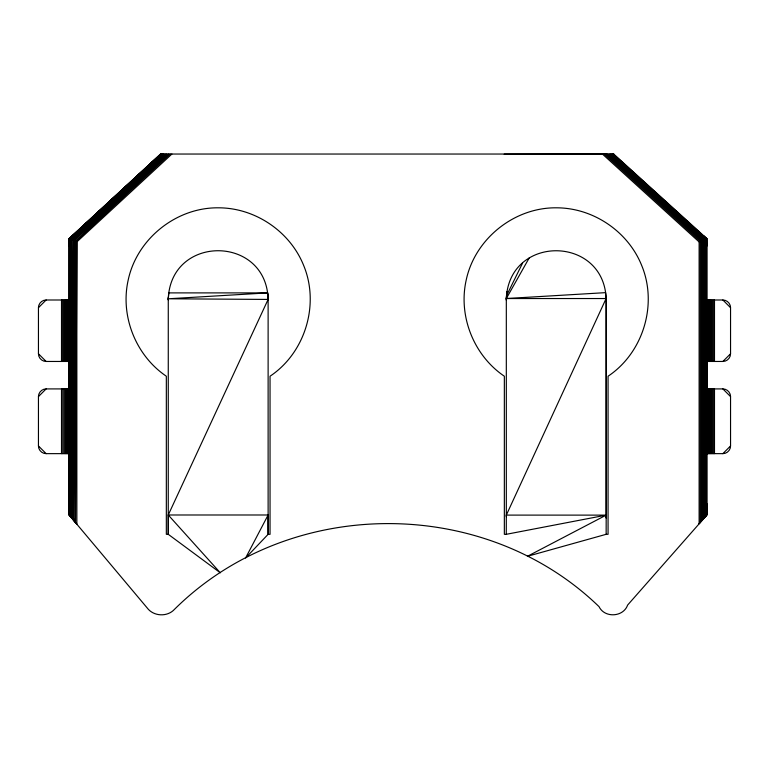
<?xml version="1.0" encoding="UTF-8"?>
<svg xmlns="http://www.w3.org/2000/svg" width="769" height="769" viewBox="0 0 769 769"><rect width="100%" height="100%" fill="white"/><g stroke="black" fill="none" stroke-linecap="round" stroke-linejoin="round"><path stroke-width="1.15" d="M706.798 503.474L706.798 515.105L627.619 605.078C623.342 617.219 604.617 618.247 599.032 606.645C483.634 494.89 288.615 496.082 174.592 609.231C167.44 617.209 153.521 616.536 147.167 607.914L69.181 515.067L69.306 238.601L160.711 154.04L69.306 238.601L69.181 246.205M70.979 517.239L70.998 239.332L162.74 154.04L70.229 238.996L69.643 515.653L69.652 238.755L161.125 154.04L69.306 238.601L69.297 515.24L69.652 238.755L161.807 154.04L70.229 238.996L70.21 516.326L70.998 239.332L163.893 154.04L71.94 239.745L71.921 518.364L73.372 240.38L165.239 154.04L71.94 239.745M69.181 515.067L69.181 238.544L74.237 240.755L74.237 521.113L75.66 241.379L168.392 154.04L74.237 240.755L73.017 519.671L73.372 240.38L166.758 154.04M76.862 524.208L69.181 514.769L76.862 524.208L76.862 241.899L171.891 154.04M268.121 515.105L268.121 534.311L270.044 534.311L270.044 376.224C305.178 352.788 319.837 304.514 303.678 265.507C290.019 231.354 254.972 207.697 218.194 207.813C175.966 207.428 136.69 239.082 128.106 280.435C120.185 316.357 135.863 355.624 166.335 376.224L166.335 534.311L168.257 534.311L168.257 514.99L268.121 514.99L245.58 558.015L268.121 534.311L268.121 299.429L168.276 298.785L267.622 292.893L268.121 299.429L168.257 514.99L220.319 572.809L168.257 534.311L168.276 298.785C170.949 233.93 267.035 235.112 268.121 299.997L267.622 292.893L168.767 292.893L168.257 299.997L168.334 297.305M506.319 516.662L506.319 298.535C509.328 233.882 604.943 235.314 606.183 299.977L606.183 517.912L606.183 297.18M699.886 522.103L706.798 514.528L699.117 523.833L699.117 241.937L602.406 154.04M70.565 516.758L70.998 239.332M606.145 534.311L606.183 515.124L527.428 556.304L606.145 534.311L608.068 534.311L608.068 376.224C643.192 352.788 657.86 304.514 641.702 265.507C628.042 231.354 592.995 207.697 556.208 207.813C513.98 207.428 474.704 239.082 466.12 280.435C458.199 316.357 473.877 355.624 504.349 376.224L504.349 534.311L506.271 534.311L506.319 515.105L606.116 298.535L506.319 298.535L506.963 291.73L506.319 299.997L506.963 291.73M69.181 361.459L46.13 361.459C42.026 361.526 38.383 357.883 38.45 353.778L38.45 307.687C38.383 303.572 42.026 299.929 46.13 299.997L69.181 299.997M69.181 453.643L46.13 453.643C42.026 453.72 38.383 450.067 38.45 445.962L38.45 396.593C38.383 392.488 42.026 388.845 46.13 388.912L69.181 388.912M706.798 299.997L722.87 299.997C726.974 299.929 730.617 303.572 730.55 307.687L730.55 353.778C730.617 357.883 726.974 361.526 722.87 361.459L706.798 361.459L706.798 388.912L722.87 388.912C726.974 388.845 730.617 392.488 730.55 396.593L730.55 445.962C730.617 450.067 726.974 453.72 722.87 453.643L706.798 453.643M506.444 295.854L522.564 263.104M529.139 258.038L506.319 298.535L605.597 292.643L606.183 299.977M699.117 523.506L706.798 515.067L706.798 238.544L613.681 154.04M38.45 307.687L46.13 299.997M38.45 396.593L46.13 388.912M722.87 361.459L730.55 353.778M722.87 453.643L730.55 445.962M69.181 238.544L160.577 154.04L613.825 154.04M170.122 154.04L75.66 241.379L75.525 522.651L76.862 241.899L74.237 240.755M699.117 241.937L706.798 238.544M506.271 534.311L606.183 515.124L506.319 515.105M504.166 154.185L606.145 154.04M613.268 154.04L706.423 238.707L706.423 515.528M612.576 154.04L705.961 238.909L705.961 516.057M611.643 154.04L705.336 239.188L705.336 516.768M610.48 154.04L704.548 239.534L704.548 517.662M609.115 154.04L703.635 239.947L703.635 518.7M607.587 154.04L702.606 240.399L702.606 519.863M605.934 154.04L701.491 240.889L701.491 521.132M604.194 154.04L700.319 241.408L700.319 522.468M703.52 235.554L706.711 238.582L706.798 246.205M722.87 299.997L730.55 307.687M722.87 388.912L730.55 396.593M38.45 353.778L46.13 361.459M38.45 445.962L46.13 453.643M70.719 515.855L69.181 514.192L74.064 520.219M72.248 517.508L74.555 519.998M714.488 299.997L714.488 361.459M714.488 388.912L714.488 453.643M713.286 299.997L713.286 361.459M713.286 388.912L713.286 453.643M712.113 299.997L712.113 361.459M712.113 388.912L712.113 453.643M710.998 299.997L710.998 361.459M710.998 388.912L710.998 453.643M709.97 299.997L709.97 361.459M709.97 388.912L709.97 453.643M709.056 299.997L709.056 361.459M709.056 388.912L709.056 453.643M708.268 299.997L708.268 361.459M708.268 388.912L708.268 453.643M707.643 299.997L707.643 361.459M707.643 388.912L707.643 453.643M707.182 299.997L707.182 361.459M707.182 388.912L707.182 453.643M706.711 238.582L706.711 515.211M69.085 299.997L69.085 361.459M69.066 388.912L69.066 453.643M68.806 299.997L68.806 361.459M68.72 388.912L68.72 453.643M68.345 299.997L68.345 361.459M68.153 388.912L68.153 453.643M67.71 299.997L67.71 361.459M67.384 388.912L67.384 453.643M66.932 299.997L66.932 361.459M66.432 388.912L66.432 453.643M66.009 299.997L66.009 361.459M65.336 388.912L65.336 453.643M64.98 299.997L64.98 361.459M64.125 388.912L64.125 453.643M63.875 299.997L63.875 361.459M62.827 388.912L62.827 453.643M62.702 299.997L62.702 361.459M61.501 299.997L61.501 361.459M61.501 388.912L61.501 453.643"/></g></svg>
